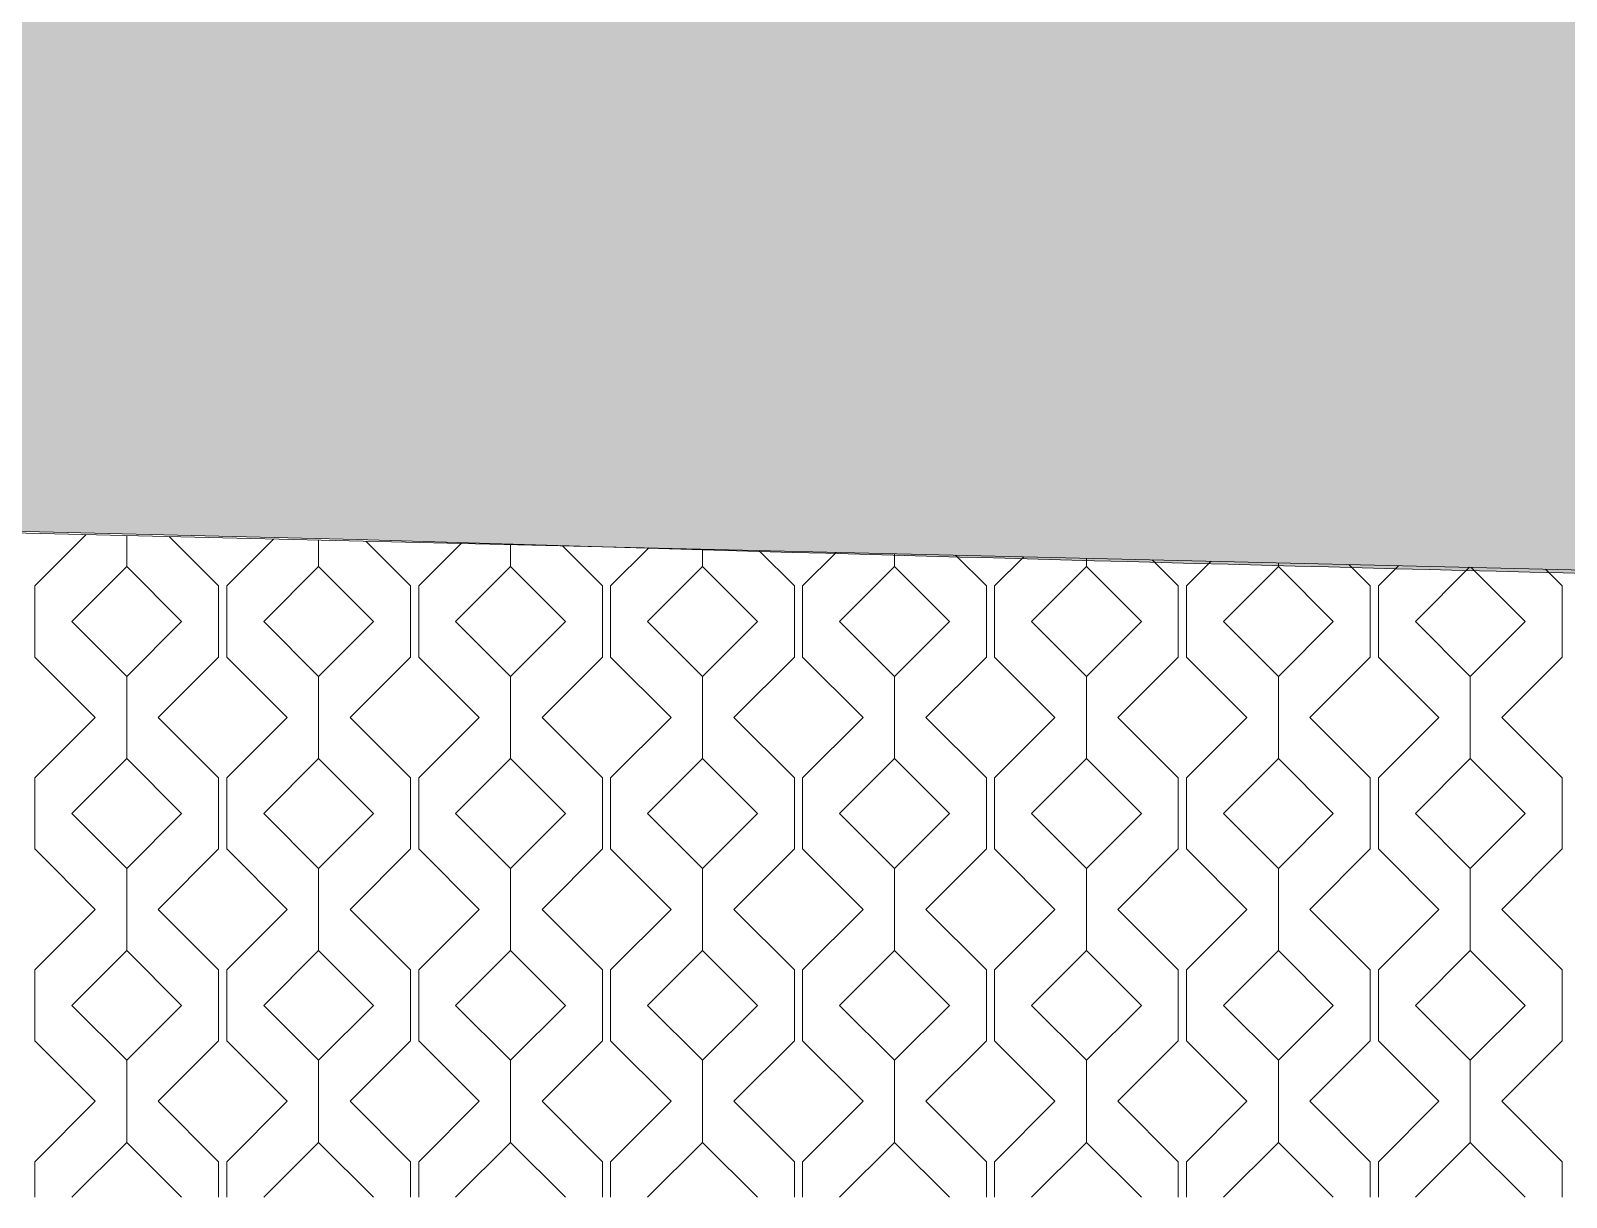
# Model space of a CAD drawing. Header units: millimetres. Extents: x -20794 to 71174, y -103753 to 30644.
# Drawn here: x 11500 to 14167, y 18000 to 20026 of the extents above; entities that cross this region are included whole.
import ezdxf

# ---------------------------------------------------------------- set-up
doc = ezdxf.new("R2010")
doc.units = ezdxf.units.MM
doc.header["$MEASUREMENT"] = 0
doc.layers.add('Местность - Рельеф', color=7, linetype='Continuous')
doc.layers.add('Местность - Рельеф_Ном._пера__1', color=7, linetype='Continuous', lineweight=13)
doc.layers.add('Местность - Рельеф_Ном._пера__101', color=252, linetype='Continuous', lineweight=5)
doc.layers.add('Местность - Рельеф_Ном._пера__102', color=7, linetype='Continuous', lineweight=5, true_color=0xcccccc)

# ---------------------------------------------------------------- blocks, each defined once
blk = doc.blocks.new('*X1')
at = {"layer": 'Местность - Рельеф_Ном._пера__102', "color": 254, "linetype": 'Continuous', "lineweight": 5, "true_color": 0xcccccc}
for p, q in [((11507.086, 19061.7255), (11596.259326, 19150.899251)), ((11666.655, 19095.4106), (11666.655, 19149.233824)), ((11666.655165, 19149.23382), (11666.655165, 19095.4106)), ((11740.462138, 19147.487689), (11826.224, 19061.7255)), ((11840.419, 19061.7255), (11921.888598, 19143.195487)), ((11999.988, 19095.4106), (11999.988, 19141.347805)), ((11999.988165, 19141.347801), (11999.988165, 19095.4106)), ((12081.872215, 19139.410581), (12159.557, 19061.7255)), ((12173.752, 19061.7255), (12247.517871, 19135.491723)), ((12333.321, 19095.4106), (12333.321, 19133.461785)), ((12333.321165, 19133.461781), (12333.321165, 19095.4106)), ((12423.282292, 19131.333474), (12492.89, 19061.7255)), ((12507.085, 19061.7255), (12573.147144, 19127.787959)), ((12666.654, 19095.4106), (12666.654, 19125.575766)), ((12666.654165, 19125.575762), (12666.654165, 19095.4106)), ((12764.692368, 19123.256366), (12826.223, 19061.7255)), ((12840.418, 19061.7255), (12898.776417, 19120.084195)), ((11571.226, 18999.981165), (11666.655, 19095.4108)), ((11666.655165, 19095.4106), (11762.0848, 18999.981)), ((11904.559, 18999.981165), (11999.988, 19095.4108)), ((11999.988165, 19095.4106), (12095.4178, 18999.981)), ((12237.892, 18999.981165), (12333.321, 19095.4108)), ((12333.321165, 19095.4106), (12428.7508, 18999.981)), ((12571.225, 18999.981165), (12666.654, 19095.4108)), ((12666.654165, 19095.4106), (12762.0838, 18999.981)), ((12904.558, 18999.981165), (12999.987, 19095.4108)), ((12999.987, 19095.4106), (12999.987, 19117.689746)), ((12999.987165, 19117.689743), (12999.987165, 19095.4106)), ((12999.987165, 19095.4106), (13095.4168, 18999.981)), ((13106.102445, 19115.179259), (13159.556, 19061.7255)), ((13173.751, 19061.7255), (13224.405689, 19112.380431)), ((13237.891, 18999.981165), (13333.32, 19095.4108)), ((13333.32, 19095.4106), (13333.32, 19109.803727)), ((13333.320165, 19109.803723), (13333.320165, 19095.4106)), ((13333.320165, 19095.4106), (13428.7498, 18999.981)), ((13447.512522, 19107.102151), (13492.889, 19061.7255)), ((13507.084, 19061.7255), (13550.034962, 19104.676667)), ((13571.224, 18999.981165), (13666.653, 19095.4108)), ((13666.653, 19095.4106), (13666.653, 19101.917708)), ((13666.653165, 19101.917704), (13666.653165, 19095.4106)), ((13666.653165, 19095.4106), (13762.0828, 18999.981)), ((13788.922599, 19099.025044), (13826.222, 19061.7255)), ((13840.417, 19061.7255), (13875.664235, 19096.972903)), ((13904.557, 18999.981165), (13998.63877, 19094.063561)), ((14001.398494, 19093.998272), (14095.4158, 18999.981)), ((14130.332675, 19090.947936), (14159.555, 19061.7255)), ((11507.086, 19061.7255), (11507.086, 18999.981)), ((11826.224, 19061.7255), (11826.224, 18999.981)), ((11840.419, 19061.7255), (11840.419, 18999.981)), ((12159.557, 19061.7255), (12159.557, 18999.981)), ((12173.752, 19061.7255), (12173.752, 18999.981)), ((12492.89, 19061.7255), (12492.89, 18999.981)), ((12507.085, 19061.7255), (12507.085, 18999.981)), ((12826.223, 19061.7255), (12826.223, 18999.981)), ((12840.418, 19061.7255), (12840.418, 18999.981)), ((13159.556, 19061.7255), (13159.556, 18999.981)), ((13173.751, 19061.7255), (13173.751, 18999.981)), ((13492.889, 19061.7255), (13492.889, 18999.981)), ((13507.084, 19061.7255), (13507.084, 18999.981)), ((13826.222, 19061.7255), (13826.222, 18999.981)), ((13840.417, 19061.7255), (13840.417, 18999.981)), ((14159.555, 19061.7255), (14159.555, 18999.981)), ((11507.086, 18999.981), (11507.086, 18938.237)), ((11666.655, 18904.552), (11571.226, 18999.981)), ((11762.0846, 18999.981), (11666.655, 18904.552)), ((11826.224, 18999.981), (11826.224, 18938.237)), ((11840.419, 18999.981), (11840.419, 18938.237)), ((11999.988, 18904.552), (11904.559, 18999.981)), ((12095.4176, 18999.981), (11999.988, 18904.552)), ((12159.557, 18999.981), (12159.557, 18938.237)), ((12173.752, 18999.981), (12173.752, 18938.237)), ((12333.321, 18904.552), (12237.892, 18999.981)), ((12428.7506, 18999.981), (12333.321, 18904.552)), ((12492.89, 18999.981), (12492.89, 18938.237)), ((12507.085, 18999.981), (12507.085, 18938.237)), ((12666.654, 18904.552), (12571.225, 18999.981)), ((12762.0836, 18999.981), (12666.654, 18904.552)), ((12826.223, 18999.981), (12826.223, 18938.237)), ((12840.418, 18999.981), (12840.418, 18938.237)), ((12999.987, 18904.552), (12904.558, 18999.981)), ((13095.4166, 18999.981), (12999.987, 18904.552)), ((13159.556, 18999.981), (13159.556, 18938.237)), ((13173.751, 18999.981), (13173.751, 18938.237)), ((13333.32, 18904.552), (13237.891, 18999.981)), ((13428.7496, 18999.981), (13333.32, 18904.552)), ((13492.889, 18999.981), (13492.889, 18938.237)), ((13507.084, 18999.981), (13507.084, 18938.237)), ((13666.653, 18904.552), (13571.224, 18999.981)), ((13762.0826, 18999.981), (13666.653, 18904.552)), ((13826.222, 18999.981), (13826.222, 18938.237)), ((13840.417, 18999.981), (13840.417, 18938.237)), ((13999.986, 18904.552), (13904.557, 18999.981)), ((14095.4156, 18999.981), (13999.986, 18904.552)), ((14159.555, 18999.981), (14159.555, 18938.237)), ((11612.008, 18833.315), (11507.086, 18938.237)), ((11826.224, 18938.237), (11721.3019, 18833.315)), ((11945.341, 18833.315), (11840.419, 18938.237)), ((12159.557, 18938.237), (12054.6349, 18833.315)), ((12278.674, 18833.315), (12173.752, 18938.237)), ((12492.89, 18938.237), (12387.9679, 18833.315)), ((12612.007, 18833.315), (12507.085, 18938.237)), ((12826.223, 18938.237), (12721.3009, 18833.315)), ((12945.34, 18833.315), (12840.418, 18938.237)), ((13159.556, 18938.237), (13054.6339, 18833.315)), ((13278.673, 18833.315), (13173.751, 18938.237)), ((13492.889, 18938.237), (13387.9669, 18833.315)), ((13612.006, 18833.315), (13507.084, 18938.237)), ((13826.222, 18938.237), (13721.2999, 18833.315)), ((13945.339, 18833.315), (13840.417, 18938.237)), ((14159.555, 18938.237), (14054.6329, 18833.315)), ((11666.655, 18762.0776), (11666.655, 18904.552)), ((11666.655165, 18904.552), (11666.655165, 18762.0776)), ((11999.988, 18762.0776), (11999.988, 18904.552)), ((11999.988165, 18904.552), (11999.988165, 18762.0776)), ((12333.321, 18762.0776), (12333.321, 18904.552)), ((12333.321165, 18904.552), (12333.321165, 18762.0776)), ((12666.654, 18762.0776), (12666.654, 18904.552)), ((12666.654165, 18904.552), (12666.654165, 18762.0776)), ((12999.987, 18762.0776), (12999.987, 18904.552)), ((12999.987165, 18904.552), (12999.987165, 18762.0776)), ((13333.32, 18762.0776), (13333.32, 18904.552)), ((13333.320165, 18904.552), (13333.320165, 18762.0776)), ((13666.653, 18762.0776), (13666.653, 18904.552)), ((13666.653165, 18904.552), (13666.653165, 18762.0776)), ((13999.986, 18762.0776), (13999.986, 18904.552)), ((13999.986165, 18904.552), (13999.986165, 18762.0776)), ((11507.086, 18728.3925), (11612.008, 18833.315)), ((11721.3019, 18833.315), (11826.224, 18728.3925)), ((11840.419, 18728.3925), (11945.341, 18833.315)), ((12054.6349, 18833.315), (12159.557, 18728.3925)), ((12173.752, 18728.3925), (12278.674, 18833.315)), ((12387.9679, 18833.315), (12492.89, 18728.3925)), ((12507.085, 18728.3925), (12612.007, 18833.315)), ((12721.3009, 18833.315), (12826.223, 18728.3925)), ((12840.418, 18728.3925), (12945.34, 18833.315)), ((13054.6339, 18833.315), (13159.556, 18728.3925)), ((13173.751, 18728.3925), (13278.673, 18833.315)), ((13387.9669, 18833.315), (13492.889, 18728.3925)), ((13507.084, 18728.3925), (13612.006, 18833.315)), ((13721.2999, 18833.315), (13826.222, 18728.3925)), ((13840.417, 18728.3925), (13945.339, 18833.315)), ((14054.6329, 18833.315), (14159.555, 18728.3925)), ((11571.226, 18666.648165), (11666.655, 18762.0778)), ((11666.655165, 18762.0776), (11762.0848, 18666.648)), ((11904.559, 18666.648165), (11999.988, 18762.0778)), ((11999.988165, 18762.0776), (12095.4178, 18666.648)), ((12237.892, 18666.648165), (12333.321, 18762.0778)), ((12333.321165, 18762.0776), (12428.7508, 18666.648)), ((12571.225, 18666.648165), (12666.654, 18762.0778)), ((12666.654165, 18762.0776), (12762.0838, 18666.648)), ((12904.558, 18666.648165), (12999.987, 18762.0778)), ((12999.987165, 18762.0776), (13095.4168, 18666.648)), ((13237.891, 18666.648165), (13333.32, 18762.0778)), ((13333.320165, 18762.0776), (13428.7498, 18666.648)), ((13571.224, 18666.648165), (13666.653, 18762.0778)), ((13666.653165, 18762.0776), (13762.0828, 18666.648)), ((13904.557, 18666.648165), (13999.986, 18762.0778)), ((13999.986165, 18762.0776), (14095.4158, 18666.648)), ((11507.086, 18728.3925), (11507.086, 18666.648)), ((11826.224, 18728.3925), (11826.224, 18666.648)), ((11840.419, 18728.3925), (11840.419, 18666.648)), ((12159.557, 18728.3925), (12159.557, 18666.648)), ((12173.752, 18728.3925), (12173.752, 18666.648)), ((12492.89, 18728.3925), (12492.89, 18666.648)), ((12507.085, 18728.3925), (12507.085, 18666.648)), ((12826.223, 18728.3925), (12826.223, 18666.648)), ((12840.418, 18728.3925), (12840.418, 18666.648)), ((13159.556, 18728.3925), (13159.556, 18666.648)), ((13173.751, 18728.3925), (13173.751, 18666.648)), ((13492.889, 18728.3925), (13492.889, 18666.648)), ((13507.084, 18728.3925), (13507.084, 18666.648)), ((13826.222, 18728.3925), (13826.222, 18666.648)), ((13840.417, 18728.3925), (13840.417, 18666.648)), ((14159.555, 18728.3925), (14159.555, 18666.648)), ((11507.086, 18666.648), (11507.086, 18604.904)), ((11666.655, 18571.219), (11571.226, 18666.648)), ((11762.0846, 18666.648), (11666.655, 18571.219)), ((11826.224, 18666.648), (11826.224, 18604.904)), ((11840.419, 18666.648), (11840.419, 18604.904)), ((11999.988, 18571.219), (11904.559, 18666.648)), ((12095.4176, 18666.648), (11999.988, 18571.219)), ((12159.557, 18666.648), (12159.557, 18604.904)), ((12173.752, 18666.648), (12173.752, 18604.904)), ((12333.321, 18571.219), (12237.892, 18666.648)), ((12428.7506, 18666.648), (12333.321, 18571.219)), ((12492.89, 18666.648), (12492.89, 18604.904)), ((12507.085, 18666.648), (12507.085, 18604.904)), ((12666.654, 18571.219), (12571.225, 18666.648)), ((12762.0836, 18666.648), (12666.654, 18571.219)), ((12826.223, 18666.648), (12826.223, 18604.904)), ((12840.418, 18666.648), (12840.418, 18604.904)), ((12999.987, 18571.219), (12904.558, 18666.648)), ((13095.4166, 18666.648), (12999.987, 18571.219)), ((13159.556, 18666.648), (13159.556, 18604.904)), ((13173.751, 18666.648), (13173.751, 18604.904)), ((13333.32, 18571.219), (13237.891, 18666.648)), ((13428.7496, 18666.648), (13333.32, 18571.219)), ((13492.889, 18666.648), (13492.889, 18604.904)), ((13507.084, 18666.648), (13507.084, 18604.904)), ((13666.653, 18571.219), (13571.224, 18666.648)), ((13762.0826, 18666.648), (13666.653, 18571.219)), ((13826.222, 18666.648), (13826.222, 18604.904)), ((13840.417, 18666.648), (13840.417, 18604.904)), ((13999.986, 18571.219), (13904.557, 18666.648)), ((14095.4156, 18666.648), (13999.986, 18571.219)), ((14159.555, 18666.648), (14159.555, 18604.904)), ((11612.008, 18499.982), (11507.086, 18604.904)), ((11826.224, 18604.904), (11721.3019, 18499.982)), ((11945.341, 18499.982), (11840.419, 18604.904)), ((12159.557, 18604.904), (12054.6349, 18499.982)), ((12278.674, 18499.982), (12173.752, 18604.904)), ((12492.89, 18604.904), (12387.9679, 18499.982)), ((12612.007, 18499.982), (12507.085, 18604.904)), ((12826.223, 18604.904), (12721.3009, 18499.982)), ((12945.34, 18499.982), (12840.418, 18604.904)), ((13159.556, 18604.904), (13054.6339, 18499.982)), ((13278.673, 18499.982), (13173.751, 18604.904)), ((13492.889, 18604.904), (13387.9669, 18499.982)), ((13612.006, 18499.982), (13507.084, 18604.904)), ((13826.222, 18604.904), (13721.2999, 18499.982)), ((13945.339, 18499.982), (13840.417, 18604.904)), ((14159.555, 18604.904), (14054.6329, 18499.982)), ((11666.655, 18428.7446), (11666.655, 18571.219)), ((11666.655165, 18571.219), (11666.655165, 18428.7446)), ((11999.988, 18428.7446), (11999.988, 18571.219)), ((11999.988165, 18571.219), (11999.988165, 18428.7446)), ((12333.321, 18428.7446), (12333.321, 18571.219)), ((12333.321165, 18571.219), (12333.321165, 18428.7446)), ((12666.654, 18428.7446), (12666.654, 18571.219)), ((12666.654165, 18571.219), (12666.654165, 18428.7446)), ((12999.987, 18428.7446), (12999.987, 18571.219)), ((12999.987165, 18571.219), (12999.987165, 18428.7446)), ((13333.32, 18428.7446), (13333.32, 18571.219)), ((13333.320165, 18571.219), (13333.320165, 18428.7446)), ((13666.653, 18428.7446), (13666.653, 18571.219)), ((13666.653165, 18571.219), (13666.653165, 18428.7446)), ((13999.986, 18428.7446), (13999.986, 18571.219)), ((13999.986165, 18571.219), (13999.986165, 18428.7446)), ((11507.086, 18395.0595), (11612.008, 18499.982)), ((11721.3019, 18499.982), (11826.224, 18395.0595)), ((11840.419, 18395.0595), (11945.341, 18499.982)), ((12054.6349, 18499.982), (12159.557, 18395.0595)), ((12173.752, 18395.0595), (12278.674, 18499.982)), ((12387.9679, 18499.982), (12492.89, 18395.0595)), ((12507.085, 18395.0595), (12612.007, 18499.982)), ((12721.3009, 18499.982), (12826.223, 18395.0595)), ((12840.418, 18395.0595), (12945.34, 18499.982)), ((13054.6339, 18499.982), (13159.556, 18395.0595)), ((13173.751, 18395.0595), (13278.673, 18499.982)), ((13387.9669, 18499.982), (13492.889, 18395.0595)), ((13507.084, 18395.0595), (13612.006, 18499.982)), ((13721.2999, 18499.982), (13826.222, 18395.0595)), ((13840.417, 18395.0595), (13945.339, 18499.982)), ((14054.6329, 18499.982), (14159.555, 18395.0595)), ((11571.226, 18333.315165), (11666.655, 18428.7448)), ((11666.655165, 18428.7446), (11762.0848, 18333.315)), ((11904.559, 18333.315165), (11999.988, 18428.7448)), ((11999.988165, 18428.7446), (12095.4178, 18333.315)), ((12237.892, 18333.315165), (12333.321, 18428.7448)), ((12333.321165, 18428.7446), (12428.7508, 18333.315)), ((12571.225, 18333.315165), (12666.654, 18428.7448)), ((12666.654165, 18428.7446), (12762.0838, 18333.315)), ((12904.558, 18333.315165), (12999.987, 18428.7448)), ((12999.987165, 18428.7446), (13095.4168, 18333.315)), ((13237.891, 18333.315165), (13333.32, 18428.7448)), ((13333.320165, 18428.7446), (13428.7498, 18333.315)), ((13571.224, 18333.315165), (13666.653, 18428.7448)), ((13666.653165, 18428.7446), (13762.0828, 18333.315)), ((13904.557, 18333.315165), (13999.986, 18428.7448)), ((13999.986165, 18428.7446), (14095.4158, 18333.315)), ((11507.086, 18395.0595), (11507.086, 18333.315)), ((11826.224, 18395.0595), (11826.224, 18333.315)), ((11840.419, 18395.0595), (11840.419, 18333.315)), ((12159.557, 18395.0595), (12159.557, 18333.315)), ((12173.752, 18395.0595), (12173.752, 18333.315)), ((12492.89, 18395.0595), (12492.89, 18333.315)), ((12507.085, 18395.0595), (12507.085, 18333.315)), ((12826.223, 18395.0595), (12826.223, 18333.315)), ((12840.418, 18395.0595), (12840.418, 18333.315)), ((13159.556, 18395.0595), (13159.556, 18333.315)), ((13173.751, 18395.0595), (13173.751, 18333.315)), ((13492.889, 18395.0595), (13492.889, 18333.315)), ((13507.084, 18395.0595), (13507.084, 18333.315)), ((13826.222, 18395.0595), (13826.222, 18333.315)), ((13840.417, 18395.0595), (13840.417, 18333.315)), ((14159.555, 18395.0595), (14159.555, 18333.315)), ((11507.086, 18333.315), (11507.086, 18271.571)), ((11666.655, 18237.886), (11571.226, 18333.315)), ((11762.0846, 18333.315), (11666.655, 18237.886)), ((11826.224, 18333.315), (11826.224, 18271.571)), ((11840.419, 18333.315), (11840.419, 18271.571)), ((11999.988, 18237.886), (11904.559, 18333.315)), ((12095.4176, 18333.315), (11999.988, 18237.886)), ((12159.557, 18333.315), (12159.557, 18271.571)), ((12173.752, 18333.315), (12173.752, 18271.571)), ((12333.321, 18237.886), (12237.892, 18333.315)), ((12428.7506, 18333.315), (12333.321, 18237.886)), ((12492.89, 18333.315), (12492.89, 18271.571)), ((12507.085, 18333.315), (12507.085, 18271.571)), ((12666.654, 18237.886), (12571.225, 18333.315)), ((12762.0836, 18333.315), (12666.654, 18237.886)), ((12826.223, 18333.315), (12826.223, 18271.571)), ((12840.418, 18333.315), (12840.418, 18271.571)), ((12999.987, 18237.886), (12904.558, 18333.315)), ((13095.4166, 18333.315), (12999.987, 18237.886)), ((13159.556, 18333.315), (13159.556, 18271.571)), ((13173.751, 18333.315), (13173.751, 18271.571)), ((13333.32, 18237.886), (13237.891, 18333.315)), ((13428.7496, 18333.315), (13333.32, 18237.886)), ((13492.889, 18333.315), (13492.889, 18271.571)), ((13507.084, 18333.315), (13507.084, 18271.571)), ((13666.653, 18237.886), (13571.224, 18333.315)), ((13762.0826, 18333.315), (13666.653, 18237.886)), ((13826.222, 18333.315), (13826.222, 18271.571)), ((13840.417, 18333.315), (13840.417, 18271.571)), ((13999.986, 18237.886), (13904.557, 18333.315)), ((14095.4156, 18333.315), (13999.986, 18237.886)), ((14159.555, 18333.315), (14159.555, 18271.571)), ((11612.008, 18166.649), (11507.086, 18271.571)), ((11826.224, 18271.571), (11721.3019, 18166.649)), ((11945.341, 18166.649), (11840.419, 18271.571)), ((12159.557, 18271.571), (12054.6349, 18166.649)), ((12278.674, 18166.649), (12173.752, 18271.571)), ((12492.89, 18271.571), (12387.9679, 18166.649)), ((12612.007, 18166.649), (12507.085, 18271.571)), ((12826.223, 18271.571), (12721.3009, 18166.649)), ((12945.34, 18166.649), (12840.418, 18271.571)), ((13159.556, 18271.571), (13054.6339, 18166.649)), ((13278.673, 18166.649), (13173.751, 18271.571)), ((13492.889, 18271.571), (13387.9669, 18166.649)), ((13612.006, 18166.649), (13507.084, 18271.571)), ((13826.222, 18271.571), (13721.2999, 18166.649)), ((13945.339, 18166.649), (13840.417, 18271.571)), ((14159.555, 18271.571), (14054.6329, 18166.649)), ((11666.655, 18095.4116), (11666.655, 18237.886)), ((11666.655165, 18237.886), (11666.655165, 18095.4116)), ((11999.988, 18095.4116), (11999.988, 18237.886)), ((11999.988165, 18237.886), (11999.988165, 18095.4116)), ((12333.321, 18095.4116), (12333.321, 18237.886)), ((12333.321165, 18237.886), (12333.321165, 18095.4116)), ((12666.654, 18095.4116), (12666.654, 18237.886)), ((12666.654165, 18237.886), (12666.654165, 18095.4116)), ((12999.987, 18095.4116), (12999.987, 18237.886)), ((12999.987165, 18237.886), (12999.987165, 18095.4116)), ((13333.32, 18095.4116), (13333.32, 18237.886)), ((13333.320165, 18237.886), (13333.320165, 18095.4116)), ((13666.653, 18095.4116), (13666.653, 18237.886)), ((13666.653165, 18237.886), (13666.653165, 18095.4116)), ((13999.986, 18095.4116), (13999.986, 18237.886)), ((13999.986165, 18237.886), (13999.986165, 18095.4116)), ((11507.086, 18061.7265), (11612.008, 18166.649)), ((11721.3019, 18166.649), (11826.224, 18061.7265)), ((11840.419, 18061.7265), (11945.341, 18166.649)), ((12054.6349, 18166.649), (12159.557, 18061.7265)), ((12173.752, 18061.7265), (12278.674, 18166.649)), ((12387.9679, 18166.649), (12492.89, 18061.7265)), ((12507.085, 18061.7265), (12612.007, 18166.649)), ((12721.3009, 18166.649), (12826.223, 18061.7265)), ((12840.418, 18061.7265), (12945.34, 18166.649)), ((13054.6339, 18166.649), (13159.556, 18061.7265)), ((13173.751, 18061.7265), (13278.673, 18166.649)), ((13387.9669, 18166.649), (13492.889, 18061.7265)), ((13507.084, 18061.7265), (13612.006, 18166.649)), ((13721.2999, 18166.649), (13826.222, 18061.7265)), ((13840.417, 18061.7265), (13945.339, 18166.649)), ((14054.6329, 18166.649), (14159.555, 18061.7265)), ((11571.226, 17999.982165), (11666.655, 18095.4118)), ((11666.655165, 18095.4116), (11762.0848, 17999.982)), ((11904.559, 17999.982165), (11999.988, 18095.4118)), ((11999.988165, 18095.4116), (12095.4178, 17999.982)), ((12237.892, 17999.982165), (12333.321, 18095.4118)), ((12333.321165, 18095.4116), (12428.7508, 17999.982)), ((12571.225, 17999.982165), (12666.654, 18095.4118)), ((12666.654165, 18095.4116), (12762.0838, 17999.982)), ((12904.558, 17999.982165), (12999.987, 18095.4118)), ((12999.987165, 18095.4116), (13095.4168, 17999.982)), ((13237.891, 17999.982165), (13333.32, 18095.4118)), ((13333.320165, 18095.4116), (13428.7498, 17999.982)), ((13571.224, 17999.982165), (13666.653, 18095.4118)), ((13666.653165, 18095.4116), (13762.0828, 17999.982)), ((13904.557, 17999.982165), (13999.986, 18095.4118)), ((13999.986165, 18095.4116), (14095.4158, 17999.982)), ((11507.086, 18061.7265), (11507.086, 17999.982)), ((11826.224, 18061.7265), (11826.224, 17999.982)), ((11840.419, 18061.7265), (11840.419, 17999.982)), ((12159.557, 18061.7265), (12159.557, 17999.982)), ((12173.752, 18061.7265), (12173.752, 17999.982)), ((12492.89, 18061.7265), (12492.89, 17999.982)), ((12507.085, 18061.7265), (12507.085, 17999.982)), ((12826.223, 18061.7265), (12826.223, 17999.982)), ((12840.418, 18061.7265), (12840.418, 17999.982)), ((13159.556, 18061.7265), (13159.556, 17999.982)), ((13173.751, 18061.7265), (13173.751, 17999.982)), ((13492.889, 18061.7265), (13492.889, 17999.982)), ((13507.084, 18061.7265), (13507.084, 17999.982)), ((13826.222, 18061.7265), (13826.222, 17999.982)), ((13840.417, 18061.7265), (13840.417, 17999.982)), ((14159.555, 18061.7265), (14159.555, 17999.982))]:
    blk.add_line(p, q, dxfattribs=at)

msp = doc.modelspace()

# ---------------------------------------------------------------- hatches: boundary and pattern name
at = {"layer": 'Местность - Рельеф_Ном._пера__101', "linetype": 'Continuous', "lineweight": 0, "true_color": 0xe4e4e4}
msp.add_hatch(color=254, dxfattribs=at).paths.add_polyline_path([(-14540.3, 24553), (-19951.1, 25023.8), (-19123.9, 19511.9), (-13812.6, 19489), (-13337.9, 19487.9), (-11201.1, 19480.6), (-9841.3, 19473.9), (-8975.3, 19468.8, -0.001019), (-4317, 19429.9), (-1518.8, 19397.4), (908.7, 19363.7), (927.6, 19363.4), (1372.1, 19356.7, -0.001351), (7547.5, 19245.1), (8108.8, 19233.3), (8149.7, 19232.4), (8201.6, 19231.3), (10633.1, 19176.9), (12066.2, 19142.3, 0.002305), (15791.2, 19046.7), (16108.1, 19040.1), (16492.5, 19032.5), (16868.9, 19025.4), (17007.1, 19022.9), (17355.4, 19016.8), (17535.5, 19013.7), (17670.6, 19011.5), (17829.6, 19008.9, 0.002963), (22620.1, 18960.5), (23344.1, 18958.2, -0.002663), (24435.3, 18964.2), (24687.9, 18963.9), (24781, 18963.7), (24956.4, 18963), (25007.9, 18962.7), (25182.1, 18961.6), (25269.4, 18960.9), (25473.8, 18959.1), (25645.5, 18957.3), (25775.1, 18955.7), (25836.1, 18954.9, -0.004662), (27745.6, 18911.3, -0.003874), (29331.7, 18848, -0.006518), (30543.2, 18760.2, -0.007574), (31947.6, 18618.6, -0.001726), (32266.9, 18580.4), (32306.4, 18575.5), (32457.2, 18557.3), (32623.2, 18537.8), (32711.7, 18527.7, 0.001077), (32898.2, 18507, 0.001171), (33101.1, 18485.4, 0.001246), (33317.1, 18463.4, 0.00131), (33544.3, 18441.5, 0.001358), (33779.8, 18420.1), (33898.5, 18409.7), (34055, 18396.6, 0.00219), (34435.3, 18367.1, 0.005838), (35450.4, 18304.8, -0.019026), (37569, 18178.9, 0.031811), (37766.8, 18159.6, 0.023383), (37912.9, 18161.6, 0.061207), (38030.2, 18186, 0.107082), (38130, 18245.9, 0.107403), (38189.8, 18337.9, 0.065103), (38215.3, 18446.7, 0.055906), (38208.1, 18669.8, -0.005362), (38173.3, 19054.7, -0.013282), (38122.5, 20010.5), (38122.4, 20014.2), (38122.3, 20016.2), (38122.2, 20019.8), (38121.2, 20050.8), (38120, 20084.8), (38118.9, 20116.8), (38112.1, 20305.5), (38104.9, 20492.6), (38102.9, 20540.8), (38102.4, 20553.9), (38102, 20563), (38101.7, 20570.2), (38101.7, 20571.4), (38094.6, 20738.9), (38092.1, 20794.7), (38082.4, 21007.5), (38072.3, 21212.5), (38071.4, 21231.1), (38071.2, 21234.2), (38061.3, 21425.1), (38051.4, 21605.7), (38044.1, 21733.3), (38041.4, 21779.4), (38039.9, 21804.7), (38039.7, 21808.3), (38033.5, 21913.3), (38033.3, 21916.4), (38026.6, 22025.6), (38026.4, 22028.9), (38016.6, 22192.1), (37953.7, 23257.1), (37939.4, 23500.9), (37932.5, 23620.1), (37925.1, 23747.5), (37918.6, 23860.6), (37907.3, 24056.5), (37899.3, 24195.9, -0.001403), (37632.2, 29087.9), (37623.7, 29251.8), (37615.9, 29402.7), (37608, 29556.6), (37604.2, 29630.6), (33970.3, 29693.6, -0.014248), (33736.3, 28895.6, -0.040068), (32840.3, 26739.1, -0.025708), (31908.1, 25158.7, -0.010271), (31720, 24879.1, -0.017765), (31368, 24414.4, -0.013631), (31076.1, 24075.5, -0.001199), (31049.5, 24046.5, -0.006116), (30911.9, 23900.3, -0.014268), (30691, 23700.6, -0.002906), (30644.6, 23661.4, -0.06445), (29513.8, 22942.4, -0.060359), (28320.7, 22551, -0.050381), (25956, 22301.9, -0.004911), (24525.6, 22294.1), (23426.4, 22288.2, 0.001125), (22129.5, 22275.8, -0.002577), (20235, 22265.5, -0.004583), (16865.4, 22295.4, -0.001213), (15973.9, 22313.7), (15914.7, 22315), (15554.6, 22323.7), (15162.1, 22334.1, -0.004795), (11638.4, 22464.2, -0.003918), (8761.4, 22620.6, -0.001159), (7170.1, 22727.9), (7144.3, 22729.7), (7011.6, 22739), (6943.5, 22743.8), (6727.4, 22759, -0.003064), (2523.1, 23083.5), (1558.7, 23165.3), (542.7, 23250.9), (-3094.9, 23560.6), (-3333.4, 23581.1), (-3542.9, 23599.1), (-6756.2, 23877.6), (-9042.3, 24075.8), (-12918.3, 24412.2), (-13192.2, 24436)])

# ---------------------------------------------------------------- linework, layer by layer
at = {"layer": 'Местность - Рельеф_Ном._пера__1', "color": 7, "linetype": 'Continuous', "lineweight": 13, "flags": 128}
msp.add_lwpolyline([(-8975.3, 19468.8, -0.001019), (-4317, 19429.9), (-1518.8, 19397.4), (908.7, 19363.7), (927.6, 19363.4), (1372.1, 19356.7, -0.001351), (7547.5, 19245.1), (8108.8, 19233.3), (8149.7, 19232.4), (8201.6, 19231.3), (10633.1, 19176.9), (12066.2, 19142.3, 0.002305), (15791.2, 19046.7), (16108.1, 19040.1), (16492.5, 19032.5), (16868.9, 19025.4), (17007.1, 19022.9), (17355.4, 19016.8), (17535.5, 19013.7), (17670.6, 19011.5), (17829.6, 19008.9, 0.002963), (22620.1, 18960.5)], format="xyb", dxfattribs=at)
msp.add_lwpolyline([(-11201.1, 19480.6), (-10280.5, 16777.1), (-8555.3, 10806.7), (-6432.9, 10898.4), (-2247.8, 10663.4), (-2362.6, 10919.8), (-2361.2, 11119.8), (21278.3, 11161.8), (21278.3, 12068.3), (24747.6, 12068.3), (24747.6, 11768.3), (31807.4, 11768.3), (31907.6, 14903.8), (32137.3, 18525.9), (31420.5, 18676.8), (31076.4, 18711.5), (29894.8, 18811.1), (28679.4, 18877), (24956.4, 18963), (17007.1, 19022.9), (8149.7, 19232.4), (-1518.8, 19397.4)], close=True, dxfattribs=at)

# ---------------------------------------------------------------- block references
at = {"layer": 'Местность - Рельеф', "color": 7, "lineweight": 13}
msp.add_blockref('*X1', (0, 0), dxfattribs=at)

doc.saveas('drawing.dxf')
